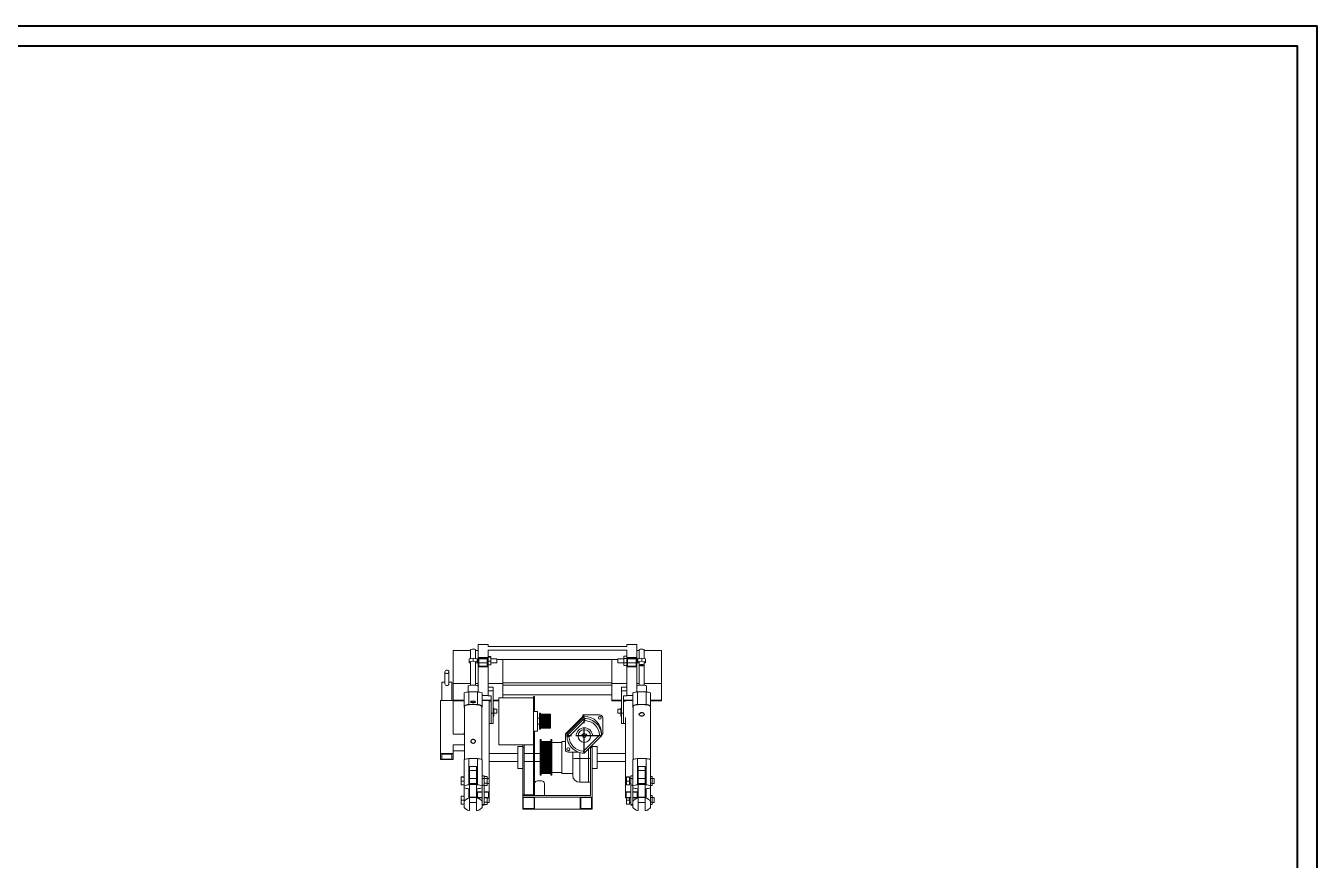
# Model space of a CAD drawing. Header units: millimetres. Extents: x -219 to 2642, y 0 to 2247.
# Drawn here: x 538 to 1189, y 421 to 841 of the extents above; entities that cross this region are included whole.
import ezdxf

# ---------------------------------------------------------------- set-up
doc = ezdxf.new("R2010")
doc.units = ezdxf.units.MM
doc.linetypes.add('CENTERX2', pattern=[20.32, 12.7, -2.54, 2.54, -2.54])

msp = doc.modelspace()

# ---------------------------------------------------------------- linework, layer by layer
at = {"color": 7, "linetype": 'Continuous', "lineweight": 40}
for p, q in [((0.08, 841.21), (1189.08, 841.21)), ((1189.08, 0.21), (1189.08, 841.21)), ((25.08, 831.21), (1179.08, 831.21)), ((1179.08, 10.21), (1179.08, 831.21))]:
    msp.add_line(p, q, dxfattribs=at)
at = {"color": 7, "linetype": 'Continuous', "lineweight": 15}
for p, q in [((770.96, 529.37), (765.96, 529.37)), ((765.96, 529.37), (765.96, 522.84)), ((770.96, 529.37), (770.96, 528.34)), ((840.96, 528.34), (770.96, 528.34)), ((840.96, 529.37), (840.96, 528.34)), ((840.96, 529.37), (845.96, 529.37)), ((845.96, 529.37), (845.96, 522.84)), ((753.46, 509.72), (753.46, 526.39)), ((753.46, 526.39), (762.21, 526.39)), ((761.46, 522.18), (763.46, 522.44)), ((761.46, 522.18), (761.46, 520.71)), ((761.46, 520.71), (763.46, 520.98)), ((762.21, 526.78), (762.21, 522.27)), ((763.46, 522.44), (763.46, 520.98)), ((763.46, 522.44), (765.46, 522.18)), ((763.46, 520.98), (765.46, 520.71)), ((764.71, 522.27), (764.71, 526.78)), ((764.71, 526.39), (765.96, 526.39)), ((765.96, 522.18), (765.46, 522.18)), ((765.46, 522.18), (765.46, 522.18)), ((765.46, 522.18), (765.46, 520.71)), ((770.96, 522.84), (765.96, 522.84)), ((765.96, 522.84), (765.96, 518.15)), ((770.61, 522.52), (766.31, 522.52)), ((766.31, 522.52), (766.31, 518.48)), ((770.61, 522.18), (766.31, 522.18)), ((770.61, 518.48), (770.61, 522.52)), ((840.96, 526.62), (770.96, 526.62)), ((770.96, 526.62), (770.96, 522.84)), ((772.46, 523.29), (770.96, 523.29)), ((772.46, 523.05), (770.96, 523.05)), ((770.96, 521.26), (770.96, 522.84)), ((770.96, 521.26), (770.96, 520.95)), ((772.46, 520.95), (770.96, 520.95)), ((770.96, 520.95), (770.96, 520.24)), ((772.46, 523.29), (772.46, 523.05)), ((772.46, 523.05), (772.46, 520.95)), ((775.46, 522.18), (772.46, 522.18)), ((772.46, 520.95), (772.46, 519.08)), ((775.46, 522.18), (775.46, 520.18)), ((836.46, 521.93), (775.46, 521.93)), ((778.46, 509.72), (778.46, 521.93)), ((833.46, 509.72), (833.46, 521.93)), ((839.46, 522.18), (836.46, 522.18)), ((836.46, 520.18), (836.46, 522.18)), ((839.46, 523.49), (840.96, 523.49)), ((839.46, 522.41), (839.46, 523.49)), ((839.46, 520.1), (839.46, 522.41)), ((839.46, 522.41), (840.96, 522.41)), ((840.96, 526.62), (840.96, 522.84)), ((840.96, 522.84), (845.96, 522.84)), ((840.96, 520.86), (840.96, 522.84)), ((841.31, 522.52), (845.61, 522.52)), ((841.31, 518.48), (841.31, 522.52)), ((845.61, 522.18), (841.31, 522.18)), ((845.61, 522.52), (845.61, 518.48)), ((847.21, 526.39), (845.96, 526.39)), ((845.96, 522.84), (845.96, 518.15)), ((846.46, 522.18), (845.96, 522.18)), ((848.46, 522.44), (846.46, 522.18)), ((846.46, 522.18), (846.46, 522.18)), ((846.46, 520.71), (846.46, 522.18)), ((848.46, 520.98), (846.46, 520.71)), ((847.21, 526.78), (847.21, 522.27)), ((848.46, 520.98), (848.46, 522.44)), ((850.46, 522.18), (848.46, 522.44)), ((850.46, 520.71), (848.46, 520.98)), ((849.71, 522.27), (849.71, 526.78)), ((858.46, 526.39), (849.71, 526.39)), ((850.46, 520.71), (850.46, 522.18)), ((858.46, 509.72), (858.46, 526.39)), ((749.21, 515.62), (749.21, 509.59)), ((751.21, 509.59), (751.21, 515.62)), ((761.46, 520.19), (761.46, 520.71)), ((762.21, 520.09), (761.46, 520.19)), ((762.21, 520.45), (762.21, 508.87)), ((764.71, 508.87), (764.71, 520.45)), ((765.46, 520.19), (764.71, 520.09)), ((765.46, 520.71), (765.46, 520.6)), ((765.46, 520.6), (765.46, 520.18)), ((765.46, 520.18), (765.96, 520.18)), ((765.96, 518.15), (770.96, 518.15)), ((765.96, 508.38), (765.96, 518.15)), ((766.31, 520.18), (770.61, 520.18)), ((766.31, 518.48), (770.61, 518.48)), ((770.96, 518.15), (770.96, 520.24)), ((772.46, 519.08), (770.96, 519.08)), ((770.96, 506.12), (770.96, 518.15)), ((772.46, 520.18), (775.46, 520.18)), ((836.46, 520.18), (839.46, 520.18)), ((839.46, 520.1), (840.96, 520.1)), ((839.46, 518.88), (839.46, 520.1)), ((839.46, 518.88), (840.96, 518.88)), ((840.96, 520.1), (840.96, 520.86)), ((840.96, 519.85), (840.96, 520.1)), ((840.96, 518.15), (840.96, 519.85)), ((845.96, 518.15), (840.96, 518.15)), ((840.96, 506.12), (840.96, 518.15)), ((841.31, 520.18), (845.61, 520.18)), ((845.61, 518.48), (841.31, 518.48)), ((845.96, 520.18), (846.46, 520.18)), ((845.96, 508.38), (845.96, 518.15)), ((846.46, 520.71), (846.46, 520.6)), ((846.46, 520.18), (846.46, 520.6)), ((846.46, 520.19), (847.21, 520.09)), ((847.21, 520.45), (847.21, 508.87)), ((849.71, 508.87), (849.71, 520.45)), ((849.71, 520.09), (850.46, 520.19)), ((850.46, 520.19), (850.46, 520.71)), ((747.71, 510.46), (749.21, 510.46)), ((747.71, 501.13), (747.71, 510.46)), ((751.21, 510.46), (752.71, 510.46)), ((752.71, 501.13), (752.71, 510.46)), ((753.46, 509.72), (762.21, 509.72)), ((753.46, 501.35), (753.46, 509.72)), ((760.96, 508.38), (760.96, 505.46)), ((764.71, 509.72), (765.96, 509.72)), ((765.96, 505.46), (765.96, 508.38)), ((770.96, 509.72), (778.46, 509.72)), ((778.46, 510.02), (833.46, 510.02)), ((778.46, 502.61), (778.46, 509.72)), ((778.46, 508.87), (833.46, 508.87)), ((840.96, 509.72), (833.46, 509.72)), ((833.46, 501.35), (833.46, 509.72)), ((847.21, 509.72), (845.96, 509.72)), ((845.96, 508.38), (845.96, 505.46)), ((858.46, 509.72), (849.71, 509.72)), ((850.96, 505.46), (850.96, 508.38)), ((858.46, 501.35), (858.46, 509.72)), ((758.96, 504.98), (758.96, 498.65)), ((761.28, 505.5), (761.28, 499.17)), ((761.28, 505.5), (765.64, 505.5)), ((765.64, 505.5), (765.64, 499.17)), ((767.96, 504.98), (767.96, 498.65)), ((767.96, 503.78), (770.96, 503.78)), ((773.58, 507.84), (770.96, 507.84)), ((770.96, 503.55), (770.96, 506.12)), ((773.58, 506.12), (770.96, 506.12)), ((770.96, 503.55), (772.58, 503.55)), ((772.58, 503.55), (772.58, 494.74)), ((773.58, 506.12), (773.58, 507.84)), ((773.58, 494.74), (773.58, 506.12)), ((793.96, 502.61), (776.46, 502.61)), ((776.46, 502.61), (776.46, 478.83)), ((778.46, 504.01), (833.46, 504.01)), ((793.96, 503.22), (794.46, 503.22)), ((793.96, 502.61), (793.96, 503.22)), ((793.96, 502.61), (793.96, 478.83)), ((794.46, 501.72), (793.96, 501.72)), ((794.46, 503.22), (794.46, 501.72)), ((794.46, 495.72), (794.46, 501.72)), ((838.33, 507.84), (840.96, 507.84)), ((838.33, 506.12), (838.33, 507.84)), ((838.33, 506.12), (840.96, 506.12)), ((838.33, 494.74), (838.33, 506.12)), ((840.96, 503.55), (839.33, 503.55)), ((839.33, 503.55), (839.33, 494.74)), ((840.96, 503.55), (840.96, 506.12)), ((843.96, 503.78), (840.96, 503.78)), ((843.96, 504.98), (843.96, 498.65)), ((846.28, 505.5), (846.28, 499.17)), ((846.28, 505.5), (850.64, 505.5)), ((850.64, 505.5), (850.64, 499.17)), ((852.96, 504.98), (852.96, 498.65)), ((747.08, 501.13), (747.08, 474.39)), ((753.33, 501.13), (747.08, 501.13)), ((753.33, 501.13), (753.33, 484.25)), ((753.46, 501.35), (758.96, 501.35)), ((753.46, 501.35), (753.46, 501.01)), ((753.46, 501.01), (758.96, 501.01)), ((758.96, 498.65), (758.96, 497.66)), ((759.08, 497.61), (758.96, 497.66)), ((759.08, 498.15), (759.08, 471.43)), ((761.28, 499.17), (765.64, 499.17)), ((767.83, 471.43), (767.83, 498.15)), ((767.96, 497.66), (767.83, 497.61)), ((767.96, 501.35), (772.58, 501.35)), ((767.96, 501.13), (771.58, 501.13)), ((767.96, 498.65), (767.96, 497.66)), ((771.58, 501.13), (771.58, 455.14)), ((771.58, 501.01), (772.58, 501.01)), ((772.58, 500.89), (771.58, 500.89)), ((773.58, 501.35), (776.46, 501.35)), ((773.58, 501.01), (776.46, 501.01)), ((773.96, 497.24), (773.58, 497.24)), ((773.96, 496.21), (773.96, 497.24)), ((775.46, 496.82), (773.96, 496.82)), ((773.96, 493.24), (773.96, 496.21)), ((775.46, 496.82), (775.46, 496.52)), ((775.46, 496.52), (775.46, 494.82)), ((795.96, 495.72), (793.96, 495.72)), ((795.96, 495.72), (795.96, 485.72)), ((838.33, 501.35), (833.46, 501.35)), ((833.46, 501.35), (833.46, 501.01)), ((838.33, 501.01), (833.46, 501.01)), ((837.96, 496.82), (836.46, 496.82)), ((836.46, 496.52), (836.46, 496.82)), ((836.46, 494.82), (836.46, 496.52)), ((838.33, 497.24), (837.96, 497.24)), ((837.96, 497.24), (837.96, 493.24)), ((843.96, 501.35), (839.33, 501.35)), ((840.33, 501.01), (839.33, 501.01)), ((840.33, 500.89), (839.33, 500.89)), ((843.96, 501.13), (840.33, 501.13)), ((840.33, 501.13), (840.33, 500.87)), ((843.96, 498.65), (843.96, 497.66)), ((844.08, 497.61), (843.96, 497.66)), ((844.08, 498.15), (844.08, 471.43)), ((846.28, 499.17), (850.64, 499.17)), ((852.83, 471.43), (852.83, 498.15)), ((852.96, 497.66), (852.83, 497.61)), ((858.46, 501.35), (852.96, 501.35)), ((858.46, 501.01), (852.96, 501.01)), ((852.96, 498.65), (852.96, 497.66)), ((858.46, 501.35), (858.46, 501.01)), ((771.58, 489.6), (772.58, 489.6)), ((773.58, 494.74), (772.58, 494.74)), ((772.58, 494.74), (772.58, 489.6)), ((772.58, 489.6), (773.58, 489.6)), ((773.58, 489.6), (773.58, 494.74)), ((773.58, 493.24), (773.96, 493.24)), ((773.96, 494.82), (775.46, 494.82)), ((796.96, 492.22), (795.96, 492.22)), ((795.96, 489.22), (796.96, 489.22)), ((797.46, 494.72), (796.96, 494.72)), ((796.96, 490.72), (796.96, 494.72)), ((796.96, 486.72), (796.96, 490.72)), ((797.46, 490.72), (797.46, 494.72)), ((802.46, 494.22), (797.46, 494.22)), ((797.46, 494.21), (802.46, 494.21)), ((802.46, 494.18), (797.46, 494.18)), ((797.46, 494.17), (802.46, 494.17)), ((802.46, 494.11), (797.46, 494.11)), ((797.46, 494.09), (802.46, 494.09)), ((802.46, 494), (797.46, 494)), ((797.46, 493.97), (802.46, 493.97)), ((802.46, 493.85), (797.46, 493.85)), ((797.46, 493.82), (802.46, 493.82)), ((802.46, 493.67), (797.46, 493.67)), ((797.46, 493.64), (802.46, 493.64)), ((802.46, 493.46), (797.46, 493.46)), ((797.46, 493.42), (802.46, 493.42)), ((802.46, 493.22), (797.46, 493.22)), ((797.46, 493.17), (802.46, 493.17)), ((802.46, 492.95), (797.46, 492.95)), ((797.46, 492.9), (802.46, 492.9)), ((802.46, 492.65), (797.46, 492.65)), ((797.46, 492.6), (802.46, 492.6)), ((802.46, 492.34), (797.46, 492.34)), ((797.46, 492.28), (802.46, 492.28)), ((802.46, 492), (797.46, 492)), ((797.46, 491.94), (802.46, 491.94)), ((802.46, 491.66), (797.46, 491.66)), ((797.46, 491.59), (802.46, 491.59)), ((802.46, 491.3), (797.46, 491.3)), ((797.46, 491.23), (802.46, 491.23)), ((802.46, 490.94), (797.46, 490.94)), ((797.46, 490.87), (802.46, 490.87)), ((797.46, 486.72), (797.46, 490.72)), ((802.46, 490.57), (797.46, 490.57)), ((797.46, 490.5), (802.46, 490.5)), ((802.46, 490.2), (797.46, 490.2)), ((797.46, 490.14), (802.46, 490.14)), ((802.46, 489.85), (797.46, 489.85)), ((797.46, 489.78), (802.46, 489.78)), ((802.46, 489.5), (797.46, 489.5)), ((797.46, 489.43), (802.46, 489.43)), ((802.46, 489.16), (797.46, 489.16)), ((797.46, 489.1), (802.46, 489.1)), ((802.46, 488.84), (797.46, 488.84)), ((797.46, 488.78), (802.46, 488.78)), ((802.46, 488.54), (797.46, 488.54)), ((797.46, 488.49), (802.46, 488.49)), ((802.46, 494.21), (802.46, 494.22)), ((802.46, 494.18), (802.46, 494.21)), ((802.46, 494.17), (802.46, 494.18)), ((802.46, 494.11), (802.46, 494.17)), ((802.46, 494.09), (802.46, 494.11)), ((802.46, 494), (802.46, 494.09)), ((802.46, 493.97), (802.46, 494)), ((802.46, 493.85), (802.46, 493.97)), ((802.46, 493.82), (802.46, 493.85)), ((802.46, 493.67), (802.46, 493.82)), ((802.46, 493.64), (802.46, 493.67)), ((802.46, 493.46), (802.46, 493.64)), ((802.46, 493.42), (802.46, 493.46)), ((802.46, 493.22), (802.46, 493.42)), ((802.46, 493.17), (802.46, 493.22)), ((802.46, 492.95), (802.46, 493.17)), ((802.46, 492.9), (802.46, 492.95)), ((802.46, 492.65), (802.46, 492.9)), ((802.46, 492.6), (802.46, 492.65)), ((802.46, 492.34), (802.46, 492.6)), ((802.46, 492.28), (802.46, 492.34)), ((802.46, 492), (802.46, 492.28)), ((802.46, 491.94), (802.46, 492)), ((802.46, 491.66), (802.46, 491.94)), ((802.46, 491.59), (802.46, 491.66)), ((802.46, 491.3), (802.46, 491.59)), ((802.46, 491.23), (802.46, 491.3)), ((802.46, 490.94), (802.46, 491.23)), ((802.46, 490.87), (802.46, 490.94)), ((802.46, 490.57), (802.46, 490.87)), ((802.46, 490.5), (802.46, 490.57)), ((802.46, 490.2), (802.46, 490.5)), ((802.46, 490.14), (802.46, 490.2)), ((802.46, 489.85), (802.46, 490.14)), ((802.46, 489.78), (802.46, 489.85)), ((802.46, 489.5), (802.46, 489.78)), ((802.46, 489.43), (802.46, 489.5)), ((802.46, 489.16), (802.46, 489.43)), ((802.46, 489.1), (802.46, 489.16)), ((802.46, 488.84), (802.46, 489.1)), ((802.46, 488.78), (802.46, 488.84)), ((802.46, 488.54), (802.46, 488.78)), ((802.46, 488.49), (802.46, 488.54)), ((802.46, 488.27), (802.46, 488.49)), ((809.98, 484.36), (819.55, 493.93)), ((809.98, 484.4), (818.78, 493.19)), ((819.52, 493.19), (810.77, 484.44)), ((810.77, 483.35), (819.52, 492.09)), ((819.92, 491.04), (811.78, 482.91)), ((818.78, 493.19), (819.55, 493.97)), ((818.78, 493.97), (818.78, 493.19)), ((818.78, 493.97), (819.55, 493.97)), ((819.52, 492.09), (819.52, 493.19)), ((819.55, 493.97), (819.55, 493.93)), ((819.55, 493.97), (821.15, 493.97)), ((819.55, 493.93), (827.35, 493.93)), ((821.15, 493.97), (827.35, 493.97)), ((827.35, 493.97), (827.35, 493.93)), ((828.85, 492.47), (828.85, 492.43)), ((828.85, 492.43), (828.85, 484.32)), ((836.46, 494.82), (837.96, 494.82)), ((837.96, 493.24), (838.33, 493.24)), ((838.33, 494.74), (839.33, 494.74)), ((838.33, 489.6), (838.33, 494.74)), ((838.33, 489.6), (839.33, 489.6)), ((839.33, 494.74), (839.33, 489.6)), ((839.33, 489.6), (840.33, 489.6)), ((840.33, 492.63), (840.33, 455.14)), ((753.33, 484.25), (759.08, 484.25)), ((758.96, 484.76), (759.08, 484.93)), ((758.96, 484.76), (758.96, 484.25)), ((793.96, 485.72), (795.96, 485.72)), ((794.46, 453.22), (794.46, 485.72)), ((796.96, 486.72), (797.46, 486.72)), ((802.46, 488.27), (797.46, 488.27)), ((797.46, 488.22), (802.46, 488.22)), ((802.46, 488.02), (797.46, 488.02)), ((797.46, 487.98), (802.46, 487.98)), ((802.46, 487.8), (797.46, 487.8)), ((797.46, 487.77), (802.46, 487.77)), ((802.46, 487.62), (797.46, 487.62)), ((797.46, 487.59), (802.46, 487.59)), ((802.46, 487.46), (797.46, 487.46)), ((797.46, 487.44), (802.46, 487.44)), ((802.46, 487.35), (797.46, 487.35)), ((797.46, 487.33), (802.46, 487.33)), ((802.46, 487.27), (797.46, 487.27)), ((797.46, 487.26), (802.46, 487.26)), ((802.46, 487.23), (797.46, 487.23)), ((797.46, 487.22), (802.46, 487.22)), ((802.46, 488.22), (802.46, 488.27)), ((802.46, 488.02), (802.46, 488.22)), ((802.46, 487.98), (802.46, 488.02)), ((802.46, 487.8), (802.46, 487.98)), ((802.46, 487.77), (802.46, 487.8)), ((802.46, 487.62), (802.46, 487.77)), ((802.46, 487.59), (802.46, 487.62)), ((802.46, 487.46), (802.46, 487.59)), ((802.46, 487.44), (802.46, 487.46)), ((802.46, 487.35), (802.46, 487.44)), ((802.46, 487.33), (802.46, 487.35)), ((802.46, 487.27), (802.46, 487.33)), ((802.46, 487.26), (802.46, 487.27)), ((802.46, 487.23), (802.46, 487.26)), ((802.46, 487.22), (802.46, 487.23)), ((809.98, 484.4), (809.98, 484.36)), ((809.98, 476.62), (809.98, 484.36)), ((810.77, 483.35), (810.77, 484.44)), ((815.36, 483.31), (815.36, 483.29)), ((818.21, 483.25), (818.21, 483.23)), ((819.12, 475.58), (827.26, 483.71)), ((819.52, 474.61), (828.27, 483.35)), ((820.83, 483.23), (820.83, 483.25)), ((823.68, 483.29), (823.68, 483.31)), ((828.27, 483.35), (828.27, 484.44)), ((828.85, 484.32), (828.27, 483.74)), ((852.83, 484.93), (852.96, 484.76)), ((852.96, 484.76), (852.96, 480.11)), ((753.33, 478.77), (759.08, 478.77)), ((753.33, 478.77), (753.33, 474.39)), ((753.33, 475.76), (759.08, 475.76)), ((776.46, 478.83), (793.96, 478.83)), ((788.46, 477.97), (785.96, 477.97)), ((785.96, 477.97), (785.96, 466.97)), ((788.46, 477.47), (788.46, 478.83)), ((789.21, 477.47), (788.46, 477.47)), ((788.46, 477.47), (788.46, 453.77)), ((789.21, 478.83), (789.21, 477.47)), ((789.21, 477.47), (789.21, 453.77)), ((793.96, 478.83), (793.96, 453.72)), ((797.71, 481.47), (797.21, 481.47)), ((797.21, 470.54), (797.21, 481.47)), ((797.71, 470.54), (797.71, 481.47)), ((797.71, 480.47), (802.71, 480.47)), ((802.71, 480.47), (797.71, 480.47)), ((802.71, 480.46), (797.71, 480.46)), ((797.71, 480.44), (802.71, 480.44)), ((802.71, 480.43), (797.71, 480.43)), ((797.71, 480.4), (802.71, 480.4)), ((802.71, 480.38), (797.71, 480.38)), ((797.71, 480.34), (802.71, 480.34)), ((802.71, 480.31), (797.71, 480.31)), ((797.71, 480.25), (802.71, 480.25)), ((802.71, 480.22), (797.71, 480.22)), ((797.71, 480.14), (802.71, 480.14)), ((802.71, 480.11), (797.71, 480.11)), ((797.71, 480.01), (802.71, 480.01)), ((802.71, 479.97), (797.71, 479.97)), ((797.71, 479.86), (802.71, 479.86)), ((802.71, 479.81), (797.71, 479.81)), ((797.71, 479.69), (802.71, 479.69)), ((802.71, 479.64), (797.71, 479.64)), ((797.71, 479.5), (802.71, 479.5)), ((802.71, 479.44), (797.71, 479.44)), ((797.71, 479.29), (802.71, 479.29)), ((802.71, 479.23), (797.71, 479.23)), ((797.71, 479.06), (802.71, 479.06)), ((802.71, 479), (797.71, 479)), ((797.71, 478.82), (802.71, 478.82)), ((802.71, 478.74), (797.71, 478.74)), ((797.71, 478.55), (802.71, 478.55)), ((802.71, 478.48), (797.71, 478.48)), ((797.71, 478.27), (802.71, 478.27)), ((802.71, 478.19), (797.71, 478.19)), ((797.71, 477.98), (802.71, 477.98)), ((802.71, 477.89), (797.71, 477.89)), ((797.71, 477.67), (802.71, 477.67)), ((802.71, 477.58), (797.71, 477.58)), ((797.71, 477.34), (802.71, 477.34)), ((802.71, 477.25), (797.71, 477.25)), ((797.71, 477), (802.71, 477)), ((802.71, 476.9), (797.71, 476.9)), ((797.71, 476.65), (802.71, 476.65)), ((802.71, 476.55), (797.71, 476.55)), ((797.71, 476.29), (802.71, 476.29)), ((802.71, 476.18), (797.71, 476.18)), ((797.71, 475.92), (802.71, 475.92)), ((802.71, 475.81), (797.71, 475.81)), ((797.71, 475.53), (802.71, 475.53)), ((802.71, 475.42), (797.71, 475.42)), ((803.21, 481.47), (802.71, 481.47)), ((802.71, 470.54), (802.71, 481.47)), ((803.21, 470.54), (803.21, 481.47)), ((808.21, 479.97), (803.21, 479.97)), ((809.98, 480.47), (808.21, 480.47)), ((808.21, 480.46), (808.21, 480.47)), ((808.21, 464.47), (808.21, 480.46)), ((822.71, 477.47), (822.71, 477.79)), ((822.71, 453.22), (822.71, 477.47)), ((823.46, 477.47), (822.71, 477.47)), ((823.46, 478.54), (823.46, 477.47)), ((825.96, 477.97), (823.46, 477.97)), ((823.46, 452.47), (823.46, 477.47)), ((825.96, 477.97), (825.96, 466.97)), ((852.83, 480.27), (852.96, 480.11)), ((852.96, 477.07), (852.83, 476.9)), ((852.96, 480.11), (852.96, 477.07)), ((753.33, 474.39), (747.08, 474.39)), ((747.08, 474.39), (747.08, 471.38)), ((747.08, 471.38), (753.33, 471.38)), ((752.71, 474.09), (747.71, 474.09)), ((747.71, 474.09), (747.71, 471.68)), ((747.71, 471.68), (752.71, 471.68)), ((752.71, 471.68), (752.71, 474.09)), ((753.33, 471.38), (753.33, 474.39)), ((758.96, 471.37), (758.96, 460.7)), ((761.28, 471.9), (761.28, 458.75)), ((761.28, 471.9), (765.64, 471.9)), ((765.64, 471.9), (765.64, 458.75)), ((767.96, 471.37), (767.96, 462.34)), ((785.96, 474.47), (771.58, 474.47)), ((771.58, 470.47), (785.96, 470.47)), ((793.96, 474.47), (789.21, 474.47)), ((789.21, 470.47), (793.96, 470.47)), ((797.21, 474.47), (794.46, 474.47)), ((794.46, 470.47), (797.21, 470.47)), ((797.21, 463.47), (797.21, 470.54)), ((797.71, 475.14), (802.71, 475.14)), ((802.71, 475.03), (797.71, 475.03)), ((797.71, 474.74), (802.71, 474.74)), ((802.71, 474.63), (797.71, 474.63)), ((797.71, 474.34), (802.71, 474.34)), ((802.71, 474.22), (797.71, 474.22)), ((797.71, 473.93), (802.71, 473.93)), ((802.71, 473.81), (797.71, 473.81)), ((797.71, 473.52), (802.71, 473.52)), ((802.71, 473.4), (797.71, 473.4)), ((797.71, 473.1), (802.71, 473.1)), ((802.71, 472.98), (797.71, 472.98)), ((797.71, 472.68), (802.71, 472.68)), ((802.71, 472.56), (797.71, 472.56)), ((797.71, 472.26), (802.71, 472.26)), ((802.71, 472.14), (797.71, 472.14)), ((797.71, 471.84), (802.71, 471.84)), ((802.71, 471.73), (797.71, 471.73)), ((797.71, 471.43), (802.71, 471.43)), ((802.71, 471.31), (797.71, 471.31)), ((797.71, 471.01), (802.71, 471.01)), ((802.71, 470.9), (797.71, 470.9)), ((797.71, 470.6), (802.71, 470.6)), ((797.71, 463.47), (797.71, 470.54)), ((802.71, 470.49), (797.71, 470.49)), ((797.71, 470.2), (802.71, 470.2)), ((802.71, 470.09), (797.71, 470.09)), ((797.71, 469.8), (802.71, 469.8)), ((802.71, 469.69), (797.71, 469.69)), ((797.71, 469.41), (802.71, 469.41)), ((802.71, 469.3), (797.71, 469.3)), ((797.71, 469.03), (802.71, 469.03)), ((802.71, 468.92), (797.71, 468.92)), ((802.71, 463.47), (802.71, 470.54)), ((803.21, 463.47), (803.21, 470.54)), ((816.57, 475.12), (811.48, 475.12)), ((813.71, 472.1), (813.71, 475.12)), ((813.71, 463.47), (813.71, 472.1)), ((821.71, 471.95), (817.21, 471.95)), ((840.33, 474.47), (825.96, 474.47)), ((825.96, 470.47), (840.33, 470.47)), ((843.96, 471.37), (843.96, 462.34)), ((846.28, 471.9), (846.28, 458.75)), ((846.28, 471.9), (850.64, 471.9)), ((850.64, 471.9), (850.64, 458.75)), ((852.96, 471.37), (852.96, 461.88)), ((757.46, 462.7), (758.96, 462.7)), ((757.46, 462.6), (757.46, 462.7)), ((757.46, 460.55), (757.46, 462.6)), ((757.46, 462.6), (758.96, 462.6)), ((761.71, 468), (761.71, 458.75)), ((765.21, 468), (761.71, 468)), ((761.71, 465.96), (765.21, 465.96)), ((765.21, 458.75), (765.21, 468)), ((768.96, 463.15), (767.96, 463.15)), ((768.96, 463.15), (768.96, 461.86)), ((768.96, 462.96), (770.46, 462.96)), ((770.46, 462.96), (770.46, 461.87)), ((785.96, 466.97), (788.46, 466.97)), ((797.21, 463.47), (797.71, 463.47)), ((797.71, 468.65), (802.71, 468.65)), ((802.71, 468.55), (797.71, 468.55)), ((797.71, 468.29), (802.71, 468.29)), ((802.71, 468.19), (797.71, 468.19)), ((797.71, 467.94), (802.71, 467.94)), ((802.71, 467.84), (797.71, 467.84)), ((797.71, 467.6), (802.71, 467.6)), ((802.71, 467.51), (797.71, 467.51)), ((797.71, 467.28), (802.71, 467.28)), ((802.71, 467.19), (797.71, 467.19)), ((797.71, 466.96), (802.71, 466.96)), ((802.71, 466.88), (797.71, 466.88)), ((797.71, 466.67), (802.71, 466.67)), ((802.71, 466.59), (797.71, 466.59)), ((797.71, 466.39), (802.71, 466.39)), ((802.71, 466.31), (797.71, 466.31)), ((797.71, 466.12), (802.71, 466.12)), ((802.71, 466.05), (797.71, 466.05)), ((797.71, 465.88), (802.71, 465.88)), ((802.71, 465.81), (797.71, 465.81)), ((797.71, 465.65), (802.71, 465.65)), ((802.71, 465.59), (797.71, 465.59)), ((797.71, 465.44), (802.71, 465.44)), ((802.71, 465.38), (797.71, 465.38)), ((797.71, 465.25), (802.71, 465.25)), ((802.71, 465.2), (797.71, 465.2)), ((797.71, 465.08), (802.71, 465.08)), ((802.71, 465.03), (797.71, 465.03)), ((797.71, 464.93), (802.71, 464.93)), ((802.71, 464.89), (797.71, 464.89)), ((797.71, 464.8), (802.71, 464.8)), ((802.71, 464.77), (797.71, 464.77)), ((797.71, 464.69), (802.71, 464.69)), ((802.71, 464.66), (797.71, 464.66)), ((797.71, 464.6), (802.71, 464.6)), ((802.71, 464.58), (797.71, 464.58)), ((797.71, 464.54), (802.71, 464.54)), ((802.71, 464.52), (797.71, 464.52)), ((797.71, 464.49), (802.71, 464.49)), ((802.71, 464.49), (797.71, 464.49)), ((797.71, 464.47), (802.71, 464.47)), ((802.71, 464.47), (797.71, 464.47)), ((802.71, 463.47), (803.21, 463.47)), ((803.21, 464.97), (808.21, 464.97)), ((808.21, 464.47), (813.71, 464.47)), ((823.46, 466.97), (825.96, 466.97)), ((840.74, 462.7), (842.24, 462.7)), ((840.74, 462.6), (840.74, 462.7)), ((840.74, 460.55), (840.74, 462.6)), ((840.74, 462.6), (842.24, 462.6)), ((842.24, 462.6), (842.24, 462.7)), ((842.24, 460.55), (842.24, 462.6)), ((843.96, 463.15), (842.96, 463.15)), ((842.96, 463.15), (842.96, 461.86)), ((850.21, 468), (846.71, 468)), ((846.71, 468), (846.71, 458.75)), ((846.71, 465.96), (850.21, 465.96)), ((850.21, 458.75), (850.21, 468)), ((852.96, 462.96), (853.74, 462.96)), ((853.74, 462.96), (853.74, 461.87)), ((757.46, 460.55), (758.96, 460.55)), ((757.46, 458.6), (757.46, 460.55)), ((757.46, 458.6), (758.96, 458.6)), ((758.96, 460.55), (758.96, 460.7)), ((758.96, 460.49), (758.96, 460.55)), ((758.96, 460.49), (758.96, 458.22)), ((758.96, 458.22), (758.96, 457.24)), ((758.96, 457.24), (758.96, 452.95)), ((761.28, 458.75), (761.71, 458.75)), ((761.28, 456.71), (761.28, 451.99)), ((761.28, 456.71), (761.71, 456.71)), ((765.21, 461.9), (761.71, 461.9)), ((761.71, 459.4), (765.21, 459.4)), ((765.21, 458.8), (761.71, 458.8)), ((761.71, 458.75), (761.71, 456.71)), ((761.71, 456.71), (761.71, 451.99)), ((765.21, 458.75), (765.64, 458.75)), ((765.21, 458.75), (765.21, 456.71)), ((765.21, 451.99), (765.21, 456.71)), ((765.21, 456.71), (765.64, 456.71)), ((765.33, 456.71), (765.33, 455.14)), ((767.96, 461.86), (767.96, 462.34)), ((767.96, 461.86), (768.96, 461.86)), ((767.96, 459.95), (767.96, 461.86)), ((767.96, 459.95), (767.96, 458.22)), ((768.96, 458.46), (767.96, 458.46)), ((767.96, 458.22), (767.96, 457.41)), ((767.96, 455.14), (767.96, 457.41)), ((768.96, 461.87), (770.46, 461.87)), ((768.96, 461.86), (768.96, 458.46)), ((768.96, 459.57), (770.46, 459.57)), ((768.96, 455.14), (768.96, 458.46)), ((768.96, 458.34), (770.46, 458.34)), ((771.46, 461.9), (770.46, 461.9)), ((770.46, 461.87), (770.46, 459.57)), ((770.46, 459.57), (770.46, 458.34)), ((770.46, 459.4), (771.46, 459.4)), ((771.46, 461.9), (771.46, 459.4)), ((797.96, 460.72), (795.96, 460.72)), ((799.46, 459.22), (799.46, 453.22)), ((817.21, 459.97), (821.71, 459.97)), ((840.74, 458.6), (840.74, 460.55)), ((840.74, 460.55), (842.24, 460.55)), ((840.74, 458.6), (842.24, 458.6)), ((842.96, 461.9), (842.24, 461.9)), ((842.24, 458.6), (842.24, 460.55)), ((842.24, 459.4), (842.96, 459.4)), ((843.96, 461.86), (842.96, 461.86)), ((842.96, 461.86), (842.96, 458.46)), ((842.96, 458.46), (843.96, 458.46)), ((842.96, 455.14), (842.96, 458.46)), ((843.96, 461.86), (843.96, 462.34)), ((843.96, 459.95), (843.96, 461.86)), ((843.96, 459.95), (843.96, 458.22)), ((843.96, 458.22), (843.96, 457.41)), ((843.96, 455.14), (843.96, 457.41)), ((846.28, 458.75), (846.71, 458.75)), ((846.28, 456.71), (846.71, 456.71)), ((846.58, 456.71), (846.58, 455.14)), ((850.21, 461.9), (846.71, 461.9)), ((846.71, 459.4), (850.21, 459.4)), ((850.21, 458.8), (846.71, 458.8)), ((846.71, 458.75), (846.71, 456.71)), ((846.71, 456.71), (846.71, 451.99)), ((850.21, 458.75), (850.64, 458.75)), ((850.21, 458.75), (850.21, 456.71)), ((850.21, 451.99), (850.21, 456.71)), ((850.21, 456.71), (850.64, 456.71)), ((850.64, 456.71), (850.64, 451.99)), ((852.96, 461.87), (853.74, 461.87)), ((852.96, 461.85), (852.96, 458.22)), ((852.96, 459.57), (853.74, 459.57)), ((852.96, 458.34), (853.74, 458.34)), ((852.96, 458.22), (852.96, 457.24)), ((852.96, 457.24), (852.96, 452.34)), ((854.74, 461.9), (853.74, 461.9)), ((853.74, 461.87), (853.74, 459.57)), ((853.74, 459.57), (853.74, 458.34)), ((853.74, 459.4), (854.74, 459.4)), ((854.74, 461.9), (854.74, 460.65)), ((854.74, 460.65), (854.74, 459.4)), ((757.46, 453.05), (758.96, 453.05)), ((757.46, 452.95), (757.46, 453.05)), ((757.46, 450.9), (757.46, 452.95)), ((757.46, 452.95), (758.96, 452.95)), ((757.46, 450.9), (758.96, 450.9)), ((757.46, 448.95), (757.46, 450.9)), ((758.96, 452.73), (758.96, 452.95)), ((758.96, 452.95), (758.96, 452.95)), ((758.96, 452.73), (758.96, 450.37)), ((758.96, 450.37), (758.96, 447.33)), ((761.28, 451.99), (761.71, 451.99)), ((761.71, 452.52), (765.21, 452.52)), ((765.21, 452.25), (761.71, 452.25)), ((761.71, 451.99), (761.71, 445.71)), ((761.71, 449.75), (765.21, 449.75)), ((765.21, 451.99), (765.21, 445.71)), ((765.21, 451.99), (765.64, 451.99)), ((765.33, 452.13), (765.33, 455.14)), ((765.33, 455.14), (767.96, 455.14)), ((767.96, 452.13), (765.33, 452.13)), ((765.64, 452.13), (765.64, 451.99)), ((765.68, 452.3), (765.68, 454.98)), ((765.68, 454.98), (767.96, 454.98)), ((767.96, 452.3), (765.68, 452.3)), ((767.96, 452.3), (767.96, 454.98)), ((767.96, 449.88), (767.96, 452.13)), ((767.96, 449.88), (767.96, 447.33)), ((768.96, 455.14), (771.58, 455.14)), ((768.96, 454.98), (771.23, 454.98)), ((768.96, 452.3), (768.96, 454.98)), ((771.23, 452.3), (768.96, 452.3)), ((771.58, 452.13), (768.96, 452.13)), ((768.96, 448.81), (768.96, 452.13)), ((768.96, 449.92), (770.46, 449.92)), ((770.46, 452.13), (770.46, 449.92)), ((770.46, 449.92), (770.46, 448.69)), ((770.46, 449.75), (771.46, 449.75)), ((771.23, 454.98), (771.23, 452.3)), ((771.46, 452.13), (771.46, 449.75)), ((771.58, 455.14), (771.58, 452.13)), ((788.45, 453.77), (788.46, 453.27)), ((793.96, 453.72), (788.45, 453.77)), ((788.46, 453.27), (794.46, 453.22)), ((788.46, 453.27), (788.46, 452.47)), ((788.46, 452.47), (788.46, 446.47)), ((794.46, 452.47), (788.46, 452.47)), ((788.71, 452.22), (788.71, 446.72)), ((794.21, 452.22), (788.71, 452.22)), ((789.21, 453.27), (789.21, 453.22)), ((789.21, 453.22), (794.46, 453.22)), ((794.21, 446.72), (794.21, 452.22)), ((799.46, 453.22), (794.46, 453.22)), ((794.46, 446.47), (794.46, 452.47)), ((794.46, 452.47), (817.46, 452.47)), ((799.46, 453.22), (822.71, 453.22)), ((817.46, 446.47), (817.46, 452.47)), ((817.46, 452.47), (823.46, 452.47)), ((817.71, 452.22), (823.21, 452.22)), ((817.71, 446.72), (817.71, 452.22)), ((823.21, 452.22), (823.21, 446.72)), ((823.46, 452.47), (823.46, 446.47)), ((840.33, 455.14), (840.33, 452.13)), ((842.96, 455.14), (840.33, 455.14)), ((840.33, 452.13), (842.96, 452.13)), ((842.96, 454.98), (840.68, 454.98)), ((840.68, 454.98), (840.68, 452.3)), ((840.68, 452.3), (842.96, 452.3)), ((840.74, 450.9), (840.74, 452.13)), ((840.74, 450.9), (842.24, 450.9)), ((840.74, 448.95), (840.74, 450.9)), ((842.24, 450.9), (842.24, 452.13)), ((842.24, 448.95), (842.24, 450.9)), ((842.24, 449.75), (842.96, 449.75)), ((842.96, 452.3), (842.96, 454.98)), ((842.96, 448.81), (842.96, 452.13)), ((846.58, 455.14), (843.96, 455.14)), ((843.96, 452.3), (843.96, 454.98)), ((846.23, 454.98), (843.96, 454.98)), ((843.96, 452.3), (846.23, 452.3)), ((843.96, 452.13), (846.58, 452.13)), ((843.96, 449.88), (843.96, 452.13)), ((843.96, 449.88), (843.96, 447.33)), ((846.23, 452.3), (846.23, 454.98)), ((846.28, 452.13), (846.28, 451.99)), ((846.28, 451.99), (846.71, 451.99)), ((846.58, 452.13), (846.58, 455.14)), ((846.71, 452.52), (850.21, 452.52)), ((850.21, 452.25), (846.71, 452.25)), ((846.71, 451.99), (846.71, 445.71)), ((846.71, 449.75), (850.21, 449.75)), ((850.21, 451.99), (850.64, 451.99)), ((850.21, 451.99), (850.21, 445.71)), ((852.92, 452.22), (853.74, 452.22)), ((852.96, 453.31), (853.74, 453.31)), ((852.96, 452.11), (852.96, 450.37)), ((852.96, 450.37), (852.96, 447.33)), ((852.96, 449.92), (853.74, 449.92)), ((853.74, 453.31), (853.74, 452.22)), ((854.74, 452.25), (853.74, 452.25)), ((853.74, 452.22), (853.74, 449.92)), ((853.74, 449.92), (853.74, 448.69)), ((853.74, 449.75), (854.74, 449.75)), ((854.74, 452.25), (854.74, 449.75)), ((757.46, 448.95), (758.96, 448.95)), ((761.28, 445.71), (761.71, 445.71)), ((765.21, 445.71), (765.64, 445.71)), ((767.96, 448.81), (768.96, 448.81)), ((767.96, 448.5), (768.96, 448.5)), ((768.96, 448.81), (768.96, 448.5)), ((768.96, 448.69), (770.46, 448.69)), ((788.46, 446.47), (794.46, 446.47)), ((788.71, 446.72), (794.21, 446.72)), ((817.46, 446.47), (794.46, 446.47)), ((823.46, 446.47), (817.46, 446.47)), ((823.21, 446.72), (817.71, 446.72)), ((840.74, 448.95), (842.24, 448.95)), ((843.96, 448.81), (842.96, 448.81)), ((842.96, 448.81), (842.96, 448.5)), ((842.96, 448.5), (843.96, 448.5)), ((846.28, 445.71), (846.71, 445.71)), ((850.21, 445.71), (850.64, 445.71)), ((852.96, 448.69), (853.74, 448.69))]:
    msp.add_line(p, q, dxfattribs=at)
at = {"color": 7, "linetype": 'CENTERX2'}
for p, q in [((819.52, 474.57), (819.52, 492.05)), ((828.27, 483.31), (810.77, 483.31))]:
    msp.add_line(p, q, dxfattribs=at)
at = {"color": 8, "linetype": 'Continuous', "lineweight": 15}
for p, q in [((821.71, 471.95), (821.71, 476.8)), ((817.21, 474.92), (817.21, 471.95)), ((817.21, 471.95), (817.21, 459.97)), ((821.71, 459.97), (821.71, 471.95))]:
    msp.add_line(p, q, dxfattribs=at)
at = {"color": 7, "linetype": 'Continuous', "lineweight": 15, "flags": 128}
for points in [[(764.71, 526.78), (764.71, 526.81), (764.57, 526.91), (764.27, 527), (763.84, 527.05), (763.36, 527.07), (762.89, 527.04), (762.51, 526.97), (762.27, 526.87), (762.21, 526.78)], [(847.21, 526.78), (847.21, 526.81), (847.35, 526.91), (847.65, 527), (848.08, 527.05), (848.56, 527.07), (849.03, 527.04), (849.41, 526.97), (849.65, 526.87), (849.71, 526.78)], [(750.21, 514.74), (749.83, 514.81), (749.5, 515), (749.29, 515.28), (749.21, 515.62), (749.29, 515.95), (749.5, 516.24), (749.83, 516.43), (750.21, 516.49), (750.59, 516.43), (750.92, 516.24), (751.13, 515.95), (751.21, 515.62), (751.13, 515.28), (750.92, 515), (750.59, 514.81), (750.21, 514.74)], [(751.21, 509.59), (751.13, 509.25), (750.92, 508.97), (750.59, 508.78), (750.21, 508.71), (749.83, 508.78), (749.5, 508.97), (749.29, 509.25), (749.21, 509.59), (749.21, 509.59)], [(760.96, 508.38), (760.98, 508.46), (761.17, 508.61), (761.52, 508.74), (762.02, 508.84), (762.62, 508.91), (763.29, 508.94), (763.97, 508.93), (764.61, 508.88), (765.17, 508.79), (765.6, 508.67), (765.87, 508.53), (765.96, 508.38), (765.96, 508.38)], [(845.96, 508.38), (845.98, 508.46), (846.17, 508.61), (846.52, 508.74), (847.02, 508.84), (847.62, 508.91), (848.29, 508.94), (848.97, 508.93), (849.61, 508.88), (850.17, 508.79), (850.6, 508.67), (850.87, 508.53), (850.96, 508.38)], [(759.08, 498.15), (759.11, 498.25), (759.29, 498.45), (759.63, 498.63), (760.14, 498.8), (760.78, 498.94), (761.53, 499.04), (762.36, 499.11), (763.24, 499.14), (764.12, 499.13), (764.98, 499.08), (765.77, 498.99), (766.47, 498.87), (767.05, 498.72), (767.48, 498.54), (767.75, 498.35), (767.83, 498.15), (767.83, 498.15)], [(844.08, 498.15), (844.11, 498.25), (844.29, 498.45), (844.63, 498.63), (845.14, 498.8), (845.78, 498.94), (846.53, 499.04), (847.36, 499.11), (848.24, 499.14), (849.12, 499.13), (849.98, 499.08), (850.77, 498.99), (851.47, 498.87), (852.05, 498.72), (852.48, 498.54), (852.75, 498.35), (852.83, 498.15)]]:
    msp.add_lwpolyline(points, dxfattribs=at)
at = {"color": 7, "linetype": 'Continuous', "flags": 128}
for points in [[(848.48, 518.71), (848, 518.73), (847.59, 518.79), (847.31, 518.88), (847.21, 518.99), (847.3, 519.1), (847.56, 519.19), (847.96, 519.25), (848.44, 519.27), (848.92, 519.25), (849.33, 519.19), (849.61, 519.1), (849.71, 519), (849.62, 518.89), (849.36, 518.79), (848.96, 518.73), (848.48, 518.71)], [(763.44, 500.2), (763.92, 500.22), (764.33, 500.28), (764.61, 500.37), (764.71, 500.48), (764.62, 500.59), (764.36, 500.68), (763.96, 500.74), (763.48, 500.77), (763, 500.75), (762.59, 500.69), (762.31, 500.6), (762.21, 500.49), (762.3, 500.38), (762.56, 500.29), (762.96, 500.22), (763.44, 500.2)], [(847.78, 494.94), (848.23, 495.07), (848.72, 495.06), (849.16, 494.93), (849.51, 494.69), (849.69, 494.37), (849.68, 494.03), (849.49, 493.72), (849.14, 493.48), (848.69, 493.35), (848.2, 493.36), (847.76, 493.49), (847.41, 493.73), (847.23, 494.05), (847.24, 494.39), (847.43, 494.7), (847.78, 494.94)], [(764.14, 481.33), (763.69, 481.45), (763.2, 481.45), (762.76, 481.32), (762.41, 481.08), (762.23, 480.76), (762.24, 480.42), (762.43, 480.11), (762.78, 479.87), (763.23, 479.74), (763.72, 479.74), (764.16, 479.88), (764.51, 480.12), (764.69, 480.44), (764.68, 480.78), (764.49, 481.09), (764.14, 481.33)]]:
    msp.add_lwpolyline(points, dxfattribs=at)
at = {"color": 7, "linetype": 'Continuous', "lineweight": 15}
for centre, radius in [((827.35, 492.47), 0.75), ((819.52, 483.25), 3.16), ((819.52, 483.21), 0.811), ((811.48, 476.62), 0.75)]:
    msp.add_circle(centre, radius, dxfattribs=at)
for centre, radius, start, end in [((761.88, 497.48), 8.04, 94.24213, 111.25017), ((765.04, 497.48), 8.04, 68.74983, 85.75787), ((846.88, 497.48), 8.04, 94.24213, 111.25017), ((850.04, 497.48), 8.04, 68.74983, 85.75787), ((761.88, 491.15), 8.04, 94.24161, 111.25069), ((765.04, 491.15), 8.04, 68.74931, 85.75839), ((846.88, 491.15), 8.04, 94.24161, 111.25069), ((850.04, 491.15), 8.04, 68.74931, 85.75839), ((819.52, 484.44), 8.75, 0.02671, 90.02196), ((819.52, 483.35), 8.75, 0.02197, 90.02669), ((819.52, 483.31), 7.75, 3.01114, 87.03757), ((827.35, 492.51), 0.75, 181.60042, 270.02404), ((827.35, 492.47), 1.5, 0.02458, 90.02403), ((827.35, 492.43), 1.5, 0.02458, 90.02403), ((827.35, 492.51), 0.75, 269.97582, 358.39972), ((819.52, 483.35), 8.75, 180.02215, 270.02652), ((819.52, 483.31), 7.75, 183.01106, 267.03765), ((819.52, 483.31), 4.16, 89.97398, 179.97741), ((819.52, 483.29), 4.16, 89.97398, 179.97721), ((819.52, 483.25), 1.31, 89.9696, 179.98203), ((819.52, 483.23), 1.31, 89.97339, 179.97758), ((819.52, 483.31), 4.16, 0.02259, 90.02601), ((819.52, 483.29), 4.16, 0.02279, 90.02601), ((819.52, 483.25), 1.31, 0.02198, 90.0264), ((819.52, 483.23), 1.31, 0.0181, 90.03093), ((811.48, 476.62), 1.5, 180.02452, 270.02405), ((811.48, 476.66), 0.75, 181.61434, 358.38566), ((761.88, 463.87), 8.04, 94.24223, 111.25043), ((765.04, 463.87), 8.04, 68.74957, 85.75777), ((816.34, 493.3), 21.36, 262.93741, 272.34341), ((821.96, 478.05), 6.1, 267.65596, 277.0636), ((846.88, 463.87), 8.04, 94.24223, 111.25043), ((850.04, 463.87), 8.04, 68.74957, 85.75777), ((817.21, 463.47), 3.5, 180, 270), ((761.88, 450.72), 8.04, 94.24187, 111.25043), ((761.88, 464.73), 8.04, 248.74957, 265.75777), ((765.04, 450.72), 8.04, 68.74957, 85.75813), ((765.04, 464.73), 8.04, 274.24223, 291.25043), ((795.96, 459.22), 1.5, 90, 180), ((797.96, 459.22), 1.5, 0, 90), ((821.71, 460.97), 1, 270, 0), ((846.88, 450.72), 8.04, 94.24187, 111.25043), ((846.88, 464.73), 8.04, 248.74957, 265.75777), ((850.04, 450.72), 8.04, 68.74957, 85.75813), ((850.04, 464.73), 8.04, 274.24223, 291.25043), ((762.6, 447.62), 4.56, 106.84115, 142.9589), ((764.32, 447.62), 4.56, 37.0411, 73.15885), ((847.6, 447.62), 4.56, 106.84115, 142.9589), ((849.32, 447.62), 4.56, 37.0411, 73.15885), ((762.6, 450.08), 4.56, 217.0413, 253.15841), ((764.32, 450.08), 4.56, 286.84159, 322.9587), ((847.6, 450.08), 4.56, 217.0413, 253.15841), ((849.32, 450.08), 4.56, 286.84159, 322.9587)]:
    msp.add_arc(centre, radius, start, end, dxfattribs=at)
for points, knots in [([(819.92, 491.04), (819.92, 491.04), (819.88, 491.15), (819.8, 491.36), (819.69, 491.65), (819.6, 491.89), (819.53, 492.05), (819.52, 492.08), (819.52, 492.09)], [0, 0, 0, 0, 0.003176, 0.199551, 0.413427, 0.612824, 0.806306, 1, 1, 1, 1]), ([(810.77, 483.35), (810.78, 483.34), (810.8, 483.33), (810.95, 483.25), (811.18, 483.15), (811.47, 483.03), (811.68, 482.95), (811.78, 482.91), (811.78, 482.91)], [0, 0, 0, 0, 0.193695, 0.387175, 0.586573, 0.800442, 0.996825, 1, 1, 1, 1]), ([(827.26, 483.71), (827.26, 483.71), (827.36, 483.67), (827.57, 483.59), (827.86, 483.49), (828.09, 483.4), (828.24, 483.35), (828.26, 483.35), (828.27, 483.35)], [0, 0, 0, 0, 0.003174, 0.199557, 0.413426, 0.612828, 0.806307, 1, 1, 1, 1]), ([(819.52, 474.61), (819.52, 474.61), (819.51, 474.63), (819.45, 474.77), (819.35, 474.99), (819.24, 475.26), (819.16, 475.47), (819.12, 475.58), (819.12, 475.58)], [0, 0, 0, 0, 0.1936962, 0.3871777, 0.5865763, 0.8004386, 0.9968239, 1, 1, 1, 1])]:
    msp.add_open_spline(points, degree=3, knots=knots, dxfattribs=at)

doc.saveas('drawing.dxf')
